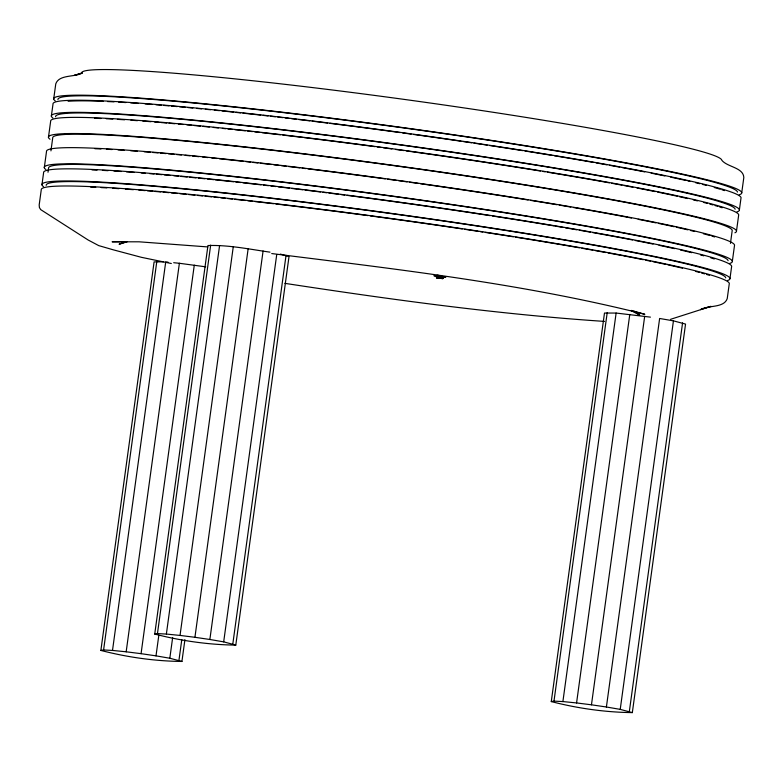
<?xml version="1.0" encoding="UTF-8"?>
<svg xmlns="http://www.w3.org/2000/svg" width="783" height="783" viewBox="0 0 783 783"><rect width="100%" height="100%" fill="white"/><g stroke="black" fill="none" stroke-linecap="round" stroke-linejoin="round"><path stroke-width="1.17" d="M41.949 184.778L43.603 172.671A347.241 18.782 7.8 0 1 384.776 200.154A347.241 18.782 7.8 0 1 731.655 266.328L729.991 278.435M44.298 167.631L46.51 151.481A347.241 18.782 7.8 0 1 387.673 178.964A347.241 18.782 7.8 0 1 734.552 245.138L732.34 261.287M48.448 137.358L50.66 121.208A347.241 18.782 7.8 0 1 391.823 148.692A347.241 18.782 7.8 0 1 738.702 214.865L736.49 231.014M51.345 116.168L53.009 104.051A347.241 18.782 7.8 0 1 394.172 131.544A347.241 18.782 7.8 0 1 741.051 197.708L739.397 209.815M53.694 99.01L55.769 83.869C59.107 74.189 75.129 77.458 82.469 72.888L74.297 75.422M48.008 172.24L48.566 168.208A342.934 18.547 7.8 0 1 385.5 195.349A342.934 18.547 7.8 0 1 728.073 260.7M50.934 150.884L52.715 137.935A342.934 18.547 7.8 0 1 389.65 165.076A342.934 18.547 7.8 0 1 732.222 230.427L730.451 243.376M184.915 639.672L181.93 661.459C154.819 661.165 127.13 657.221 100.87 650.428L154.094 261.913L163.5 261.806M100.87 650.428L103.591 649.978L156.815 261.463M103.591 649.978L112.507 650.428L165.722 261.913L168.002 262.139M112.507 650.428L126.171 651.799L179.385 263.274L205.782 266.837M126.171 651.799L141.067 653.668L194.282 265.153M280.334 254.093L289.015 256.57L235.791 645.094C208.679 644.8 180.99 640.846 154.731 634.054L207.955 245.539C228.705 244.844 249.474 249.229 269.998 252.155M154.731 634.054L157.452 633.604L210.676 245.089M181.93 661.459L169.823 658.239L156.003 655.86L158.822 635.277M157.452 633.604L166.368 634.064L219.583 245.549M169.823 658.239L172.642 637.656M166.368 634.064L180.031 635.424L233.246 246.909M178.964 660.235L181.783 639.662M180.031 635.424L194.928 637.293L248.142 248.779M235.791 645.094L223.684 641.864L209.864 639.486L263.088 250.971M223.684 641.864L276.732 254.553M232.825 643.861L286.04 255.346M632.331 712.599L620.224 709.378L606.404 707L659.629 318.475L673.439 320.854L685.546 324.084L632.331 712.599C605.22 712.305 577.531 708.361 551.271 701.568L604.486 313.053L616.123 313.053L650.428 317.135M551.271 701.568L553.992 701.118L607.216 312.603M553.992 701.118L562.899 701.568L616.123 313.053M562.899 701.568L576.572 702.938L629.786 314.414M576.572 702.938L591.459 704.808L644.683 316.293M620.224 709.378L673.439 320.854M629.356 711.375L682.58 322.86M741.746 192.667L743.821 177.526C743.37 167.405 727.28 167.161 721.809 160.261A323.085 17.471 7.8 0 0 399.056 98.697A323.085 17.471 7.8 0 0 81.618 73.122L74.111 75.471M436.532 276.928L439.38 277.123M442.855 277.799L440.212 277.241M126.768 241.683L119.085 244.227L127.394 241.644L112.096 241.8L139.1 241.81L207.798 246.929M670.61 319.298L711.033 306.349L700.531 309.608C707.871 305.037 723.893 308.296 727.231 298.617L729.306 283.485A347.241 18.782 7.8 0 0 382.427 217.312A347.241 18.782 7.8 0 0 41.254 189.829L39.179 204.97L39.414 207.564L40.716 209.629L88.166 240.019L98.717 245.608L113.29 249.826L141.39 257.313L171.32 263.509M436.728 275.606L437.403 275.616M442.855 277.211L445.772 277.329L433.899 275.714L443.56 277.525L441.984 277.505M442.268 277.153C444.48 276.898 432.891 275.645 438.48 276.683M442.63 278.2C445.077 278.063 434.702 276.565 436.552 277.358M442.111 276.957C444.969 276.732 432.079 275.43 439.038 276.575M604.574 321.412C497.45 314.286 390.952 299.546 284.875 283.348M436.953 275.215L438.568 275.371M442.072 276.869C449.696 277.427 427.743 274.441 439.224 276.516M441.485 278.376L442.796 278.396L436.444 277.564L439.938 278.2M173.699 262.706L179.385 263.274M438.01 275.675L438.744 275.753M271.73 253.555C396.687 269.225 522.535 283.485 644.83 314.306L631.382 310.42M439.361 276.761L435.965 276.477L437.325 276.859M440.046 277.926L438.089 277.642M194.928 637.293L209.864 639.486M591.459 704.808L606.404 707M141.067 653.668L156.003 655.86M440.389 275.968L441.896 276.203M631.313 310.655L639.691 315.089L633.936 311.223M46.217 185.365A342.934 18.547 7.8 0 1 383.151 212.506A342.934 18.547 7.8 0 1 725.724 277.857M43.496 186.638A347.241 18.782 7.8 0 1 390.658 213.299A347.241 18.782 7.8 0 1 727.427 280.559M45.845 169.49A347.241 18.782 7.8 0 1 393.007 196.142A347.241 18.782 7.8 0 1 729.776 263.411M49.995 139.217A347.241 18.782 7.8 0 1 392.626 165.252A347.241 18.782 7.8 0 1 734.904 232.776M55.613 116.745A342.934 18.547 7.8 0 1 392.547 143.886A342.934 18.547 7.8 0 1 735.129 209.237M52.901 118.018A347.241 18.782 7.8 0 1 400.054 144.679A347.241 18.782 7.8 0 1 736.823 211.939M57.962 99.588A342.934 18.547 7.8 0 1 394.896 126.738A342.934 18.547 7.8 0 1 737.478 192.08M55.25 100.87A347.241 18.782 7.8 0 1 402.413 127.521A347.241 18.782 7.8 0 1 739.172 194.791M90.622 187.098A342.934 18.547 7.8 0 1 95.751 187.313M101.164 187.587A342.934 18.547 7.8 0 1 106.85 187.9M112.801 188.263A342.934 18.547 7.8 0 1 118.987 188.664M125.407 189.104A342.934 18.547 7.8 0 1 133.394 189.692M138.865 190.112A342.934 18.547 7.8 0 1 145.178 190.621M147.341 190.798A342.934 18.547 7.8 0 1 152.851 191.258M155.093 191.453A342.934 18.547 7.8 0 1 160.799 191.943M163.118 192.148A342.934 18.547 7.8 0 1 169.001 192.677M171.379 192.902A342.934 18.547 7.8 0 1 177.428 193.46M179.875 193.695A342.934 18.547 7.8 0 1 186.07 194.282M188.576 194.527A342.934 18.547 7.8 0 1 194.889 195.153M197.443 195.407A342.934 18.547 7.8 0 1 202.572 195.926M205.156 196.181A342.934 18.547 7.8 0 1 211.655 196.856M214.072 197.11A342.934 18.547 7.8 0 1 218.574 197.58M220.845 197.815A342.934 18.547 7.8 0 1 225.426 198.305M227.736 198.559A342.934 18.547 7.8 0 1 232.394 199.058M234.743 199.313A342.934 18.547 7.8 0 1 245.422 200.497M247.829 200.761A342.934 18.547 7.8 0 1 252.655 201.309M255.082 201.583A342.934 18.547 7.8 0 1 273.492 203.717M275.968 204.001A342.934 18.547 7.8 0 1 367.941 215.589M370.369 215.922A342.934 18.547 7.8 0 1 462.273 228.939M464.632 229.292A342.934 18.547 7.8 0 1 477.894 231.298M480.361 231.67A342.934 18.547 7.8 0 1 482.817 232.052M485.284 232.424A342.934 18.547 7.8 0 1 513.296 236.799M515.694 237.18A342.934 18.547 7.8 0 1 551.604 243.053M552.72 243.239A342.934 18.547 7.8 0 1 579.44 247.81M581.926 248.25A342.934 18.547 7.8 0 1 592.888 250.188M595.276 250.619A342.934 18.547 7.8 0 1 605.817 252.537M608.107 252.958A342.934 18.547 7.8 0 1 622.465 255.649M623.532 255.845A342.934 18.547 7.8 0 1 643.264 259.711M645.779 260.22A342.934 18.547 7.8 0 1 650.702 261.219M653.11 261.718A342.934 18.547 7.8 0 1 665.716 264.39M667.889 264.86A342.934 18.547 7.8 0 1 682.482 268.178M695.715 271.447A342.934 18.547 7.8 0 1 699.248 272.376M701.48 272.993A342.934 18.547 7.8 0 1 704.631 273.884M706.618 274.461A342.934 18.547 7.8 0 1 709.388 275.303M91.983 169.901A342.934 18.547 7.8 0 1 97.053 170.117M102.407 170.371A342.934 18.547 7.8 0 1 108.044 170.684M113.936 171.027A342.934 18.547 7.8 0 1 121.336 171.506M126.464 171.859A342.934 18.547 7.8 0 1 134.392 172.436M141.214 172.965A342.934 18.547 7.8 0 1 145.393 173.288M149.69 173.64A342.934 18.547 7.8 0 1 154.085 174.012M156.316 174.198A342.934 18.547 7.8 0 1 161.993 174.687M164.303 174.893A342.934 18.547 7.8 0 1 170.156 175.421M173.738 175.744A342.934 18.547 7.8 0 1 178.563 176.195M181 176.42A342.934 18.547 7.8 0 1 187.176 177.007M189.672 177.252A342.934 18.547 7.8 0 1 195.975 177.868M198.51 178.123A342.934 18.547 7.8 0 1 204.921 178.769M207.505 179.033A342.934 18.547 7.8 0 1 214.004 179.698M215.305 179.836A342.934 18.547 7.8 0 1 233.579 181.773M235.918 182.028A342.934 18.547 7.8 0 1 240.626 182.547M243.004 182.811A342.934 18.547 7.8 0 1 261.082 184.847M263.528 185.131A342.934 18.547 7.8 0 1 268.442 185.698M270.898 185.982A342.934 18.547 7.8 0 1 275.841 186.56M278.317 186.853A342.934 18.547 7.8 0 1 289.495 188.174M291.99 188.478A342.934 18.547 7.8 0 1 296.972 189.085M298.137 189.222A342.934 18.547 7.8 0 1 302.806 189.789M305.145 190.073A342.934 18.547 7.8 0 1 320.58 191.992M322.978 192.295A342.934 18.547 7.8 0 1 326.58 192.745M328.987 193.058A342.934 18.547 7.8 0 1 338.667 194.292M341.094 194.605A342.934 18.547 7.8 0 1 344.735 195.075M347.172 195.388A342.934 18.547 7.8 0 1 490.089 215.648M492.546 216.03A342.934 18.547 7.8 0 1 553.953 225.896M555.069 226.081A342.934 18.547 7.8 0 1 562.811 227.393M565.375 227.824A342.934 18.547 7.8 0 1 576.797 229.791M579.303 230.222A342.934 18.547 7.8 0 1 590.402 232.179M592.829 232.61A342.934 18.547 7.8 0 1 632.625 239.989M635.277 240.508A342.934 18.547 7.8 0 1 653.051 244.061M659.012 245.304A342.934 18.547 7.8 0 1 674.447 248.642M680.456 250.002A342.934 18.547 7.8 0 1 691.722 252.684M700.442 254.915A342.934 18.547 7.8 0 1 703.829 255.835M710.847 257.871A342.934 18.547 7.8 0 1 714.282 258.967M94.88 148.711A342.934 18.547 7.8 0 1 101.007 148.976M106.419 149.24A342.934 18.547 7.8 0 1 112.106 149.553M118.047 149.915A342.934 18.547 7.8 0 1 124.243 150.316M130.663 150.757A342.934 18.547 7.8 0 1 137.299 151.246M144.121 151.765A342.934 18.547 7.8 0 1 150.434 152.274M152.597 152.45A342.934 18.547 7.8 0 1 158.107 152.91M160.349 153.106A342.934 18.547 7.8 0 1 166.045 153.605M168.365 153.801A342.934 18.547 7.8 0 1 174.247 154.339M176.635 154.554A342.934 18.547 7.8 0 1 181.46 155.005M185.131 155.347A342.934 18.547 7.8 0 1 190.073 155.817M192.569 156.062A342.934 18.547 7.8 0 1 198.872 156.678M202.689 157.06A342.934 18.547 7.8 0 1 207.828 157.579M211.704 157.97A342.934 18.547 7.8 0 1 216.911 158.509M219.328 158.763A342.934 18.547 7.8 0 1 243.533 161.357M245.901 161.621A342.934 18.547 7.8 0 1 250.677 162.15M253.075 162.424A342.934 18.547 7.8 0 1 257.91 162.962M260.338 163.236A342.934 18.547 7.8 0 1 271.339 164.499M273.805 164.792A342.934 18.547 7.8 0 1 278.738 165.37M281.214 165.653A342.934 18.547 7.8 0 1 286.177 166.241M288.663 166.544A342.934 18.547 7.8 0 1 299.869 167.885M302.199 168.169A342.934 18.547 7.8 0 1 305.703 168.599M308.052 168.883A342.934 18.547 7.8 0 1 385.305 178.876M387.712 179.209A342.934 18.547 7.8 0 1 396.169 180.364M398.596 180.697A342.934 18.547 7.8 0 1 407.101 181.881M409.538 182.214A342.934 18.547 7.8 0 1 418.073 183.418M420.51 183.76A342.934 18.547 7.8 0 1 528.094 199.978M530.453 200.36A342.934 18.547 7.8 0 1 556.86 204.706M559.268 205.107A342.934 18.547 7.8 0 1 570.836 207.074M573.381 207.505A342.934 18.547 7.8 0 1 627.721 217.302M628.778 217.508A342.934 18.547 7.8 0 1 631.499 218.026M638.174 219.318A342.934 18.547 7.8 0 1 655.948 222.871M658.366 223.37A342.934 18.547 7.8 0 1 674.202 226.747M676.316 227.217A342.934 18.547 7.8 0 1 687.738 229.83M690.557 230.496A342.934 18.547 7.8 0 1 694.629 231.494M703.349 233.726A342.934 18.547 7.8 0 1 709.887 235.536M711.864 236.114A342.934 18.547 7.8 0 1 714.644 236.955M94.489 118.272A342.934 18.547 7.8 0 1 101.027 118.517M106.214 118.752A342.934 18.547 7.8 0 1 112.801 119.085M117.421 119.349A342.934 18.547 7.8 0 1 124.644 119.799M130.927 120.22A342.934 18.547 7.8 0 1 137.436 120.68M142.79 121.071A342.934 18.547 7.8 0 1 151.041 121.717M154.584 122.001A342.934 18.547 7.8 0 1 158.929 122.363M161.141 122.549A342.934 18.547 7.8 0 1 166.759 123.029M169.04 123.225A342.934 18.547 7.8 0 1 174.854 123.743M178.397 124.066A342.934 18.547 7.8 0 1 183.193 124.507M186.834 124.84A342.934 18.547 7.8 0 1 191.747 125.309M194.223 125.544A342.934 18.547 7.8 0 1 200.487 126.151M203.022 126.406A342.934 18.547 7.8 0 1 209.404 127.042M213.26 127.433A342.934 18.547 7.8 0 1 218.447 127.962M222.362 128.373A342.934 18.547 7.8 0 1 225.719 128.725M227.98 128.96A342.934 18.547 7.8 0 1 232.531 129.44M234.831 129.684A342.934 18.547 7.8 0 1 245.314 130.83M247.682 131.084A342.934 18.547 7.8 0 1 252.429 131.613M254.827 131.877A342.934 18.547 7.8 0 1 259.633 132.415M262.051 132.689A342.934 18.547 7.8 0 1 280.412 134.803M282.888 135.097A342.934 18.547 7.8 0 1 302.776 137.465M304.019 137.612A342.934 18.547 7.8 0 1 374.91 146.646M377.337 146.979A342.934 18.547 7.8 0 1 380.978 147.458M383.406 147.791A342.934 18.547 7.8 0 1 391.862 148.936M395.474 149.426A342.934 18.547 7.8 0 1 403.959 150.59M406.387 150.933A342.934 18.547 7.8 0 1 540.466 171.037M542.795 171.418A342.934 18.547 7.8 0 1 545.115 171.8M547.425 172.182A342.934 18.547 7.8 0 1 609.409 182.86M611.748 183.281A342.934 18.547 7.8 0 1 622.015 185.179M624.247 185.591A342.934 18.547 7.8 0 1 632.928 187.235M636.99 188.008A342.934 18.547 7.8 0 1 655.175 191.6M657.651 192.099A342.934 18.547 7.8 0 1 677.285 196.239M679.409 196.709A342.934 18.547 7.8 0 1 687.503 198.539M693.298 199.89A342.934 18.547 7.8 0 1 697.438 200.888M703.897 202.513A342.934 18.547 7.8 0 1 707.489 203.453M709.77 204.069A342.934 18.547 7.8 0 1 713.01 204.97M715.036 205.557A342.934 18.547 7.8 0 1 717.894 206.409M719.665 206.957A342.934 18.547 7.8 0 1 722.132 207.759M68.121 101.271A342.934 18.547 7.8 0 1 103.376 101.359M107.496 101.545A342.934 18.547 7.8 0 1 114.024 101.868M118.595 102.123A342.934 18.547 7.8 0 1 125.769 102.563M130.741 102.886A342.934 18.547 7.8 0 1 138.474 103.425M145.139 103.914A342.934 18.547 7.8 0 1 152 104.452M155.856 104.756A342.934 18.547 7.8 0 1 161.278 105.206M163.49 105.392A342.934 18.547 7.8 0 1 169.108 105.871M171.399 106.067A342.934 18.547 7.8 0 1 177.203 106.586M179.561 106.801A342.934 18.547 7.8 0 1 185.542 107.349M187.959 107.574A342.934 18.547 7.8 0 1 192.863 108.034M196.572 108.387A342.934 18.547 7.8 0 1 201.583 108.876M205.371 109.248A342.934 18.547 7.8 0 1 210.47 109.757M214.327 110.149A342.934 18.547 7.8 0 1 219.494 110.677M222.098 110.941A342.934 18.547 7.8 0 1 233.735 112.165M236.026 112.409A342.934 18.547 7.8 0 1 240.645 112.909M242.975 113.163A342.934 18.547 7.8 0 1 260.778 115.13M263.196 115.395A342.934 18.547 7.8 0 1 268.05 115.953M270.487 116.227A342.934 18.547 7.8 0 1 275.381 116.794M277.838 117.078A342.934 18.547 7.8 0 1 282.771 117.646M285.237 117.939A342.934 18.547 7.8 0 1 288.956 118.38M291.433 118.673A342.934 18.547 7.8 0 1 296.405 119.261M298.891 119.554A342.934 18.547 7.8 0 1 309.862 120.885M312.202 121.169A342.934 18.547 7.8 0 1 327.588 123.078M329.976 123.371A342.934 18.547 7.8 0 1 400.25 132.601M402.668 132.934A342.934 18.547 7.8 0 1 411.163 134.108M413.6 134.451A342.934 18.547 7.8 0 1 460.942 141.224M463.33 141.576A342.934 18.547 7.8 0 1 471.66 142.809M474.028 143.162A342.934 18.547 7.8 0 1 482.24 144.395M483.473 144.581A342.934 18.547 7.8 0 1 487.173 145.149M489.639 145.521A342.934 18.547 7.8 0 1 522.643 150.649M525.041 151.031A342.934 18.547 7.8 0 1 552.064 155.396M554.354 155.778A342.934 18.547 7.8 0 1 593.671 162.472M596.137 162.903A342.934 18.547 7.8 0 1 607.031 164.851M609.399 165.272A342.934 18.547 7.8 0 1 619.852 167.18M622.123 167.601A342.934 18.547 7.8 0 1 644.673 171.888M651.192 173.17A342.934 18.547 7.8 0 1 664.855 175.94M670.728 177.173A342.934 18.547 7.8 0 1 685.898 180.482M687.895 180.932A342.934 18.547 7.8 0 1 689.852 181.382M695.647 182.733A342.934 18.547 7.8 0 1 699.787 183.731M702.439 184.387A342.934 18.547 7.8 0 1 706.246 185.356M714.302 187.519A342.934 18.547 7.8 0 1 720.243 189.251M722.014 189.809A342.934 18.547 7.8 0 1 724.481 190.612M436.454 277.769L442.777 278.64L436.454 277.769"/></g></svg>
